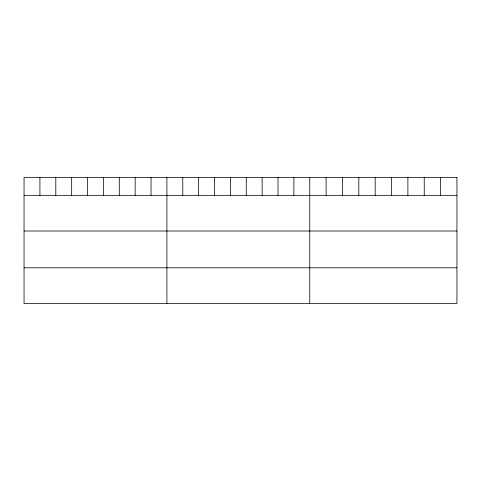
<?xml version="1.0" encoding="UTF-8"?>
<svg xmlns="http://www.w3.org/2000/svg" width="481" height="481" viewBox="0 0 481 481"><rect width="100%" height="100%" fill="white"/><g stroke="black" fill="none" stroke-linecap="round" stroke-linejoin="round"><path stroke-width="0.72" d="M24.05 195.328L456.95 195.328M24.05 231.018L456.95 231.018M24.05 267.797L456.95 267.797M440.596 177.513L440.596 195.328M424.242 177.513L424.242 195.328M407.888 177.513L407.888 195.328M391.534 177.513L391.534 195.328M375.18 177.513L375.18 195.328M358.826 177.513L358.826 195.328M342.472 177.513L342.472 195.328M326.118 177.513L326.118 195.328M309.764 177.513L309.764 303.487M293.891 177.513L293.891 195.328M278.018 177.513L278.018 195.328M262.145 177.513L262.145 195.328M246.272 177.513L246.272 195.328M230.399 177.513L230.399 195.328M214.526 177.513L214.526 195.328M198.653 177.513L198.653 195.328M182.78 177.513L182.78 195.328M166.907 177.513L166.907 303.487M151.034 177.513L151.034 195.328M135.161 177.513L135.161 195.328M119.288 177.513L119.288 195.328M103.415 177.513L103.415 195.328M87.542 177.513L87.542 195.328M71.669 177.513L71.669 195.328M55.796 177.513L55.796 195.328M39.923 177.513L39.923 195.328M456.95 177.513L24.05 177.513L24.05 303.487L456.95 303.487L456.95 177.513"/></g></svg>
